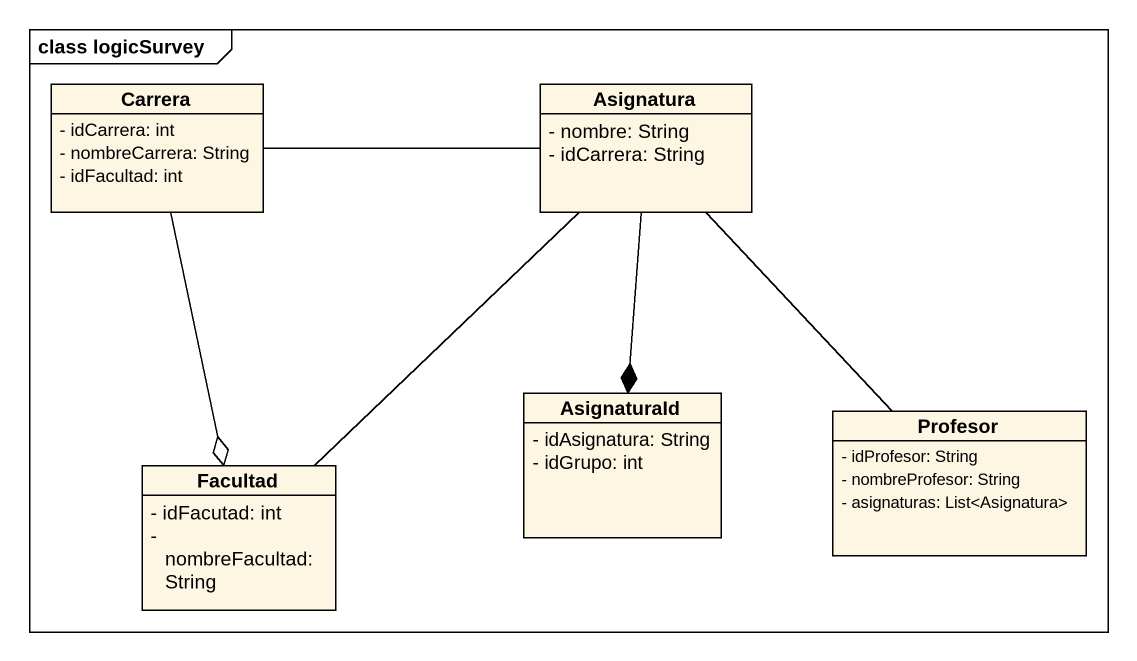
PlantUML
@startuml
mainframe class logicSurvey
hide circle
hide empty members
skinparam classAttributeIconSize 0
class Carrera {
  - idCarrera: int
  - nombreCarrera: String
  - idFacultad: int
}
class Asignatura {
  - nombre: String
  - idCarrera: String
}
class AsignaturaId {
  - idAsignatura: String
  - idGrupo: int
}
class Facultad {
  - idFacutad: int
  - nombreFacultad: String
}
class Profesor {
  - idProfesor: String
  - nombreProfesor: String
  - asignaturas: List<Asignatura>
}
Carrera --o Facultad
Asignatura -left- Carrera
Asignatura --* AsignaturaId
Asignatura -- Facultad
Asignatura -- Profesor
@enduml
